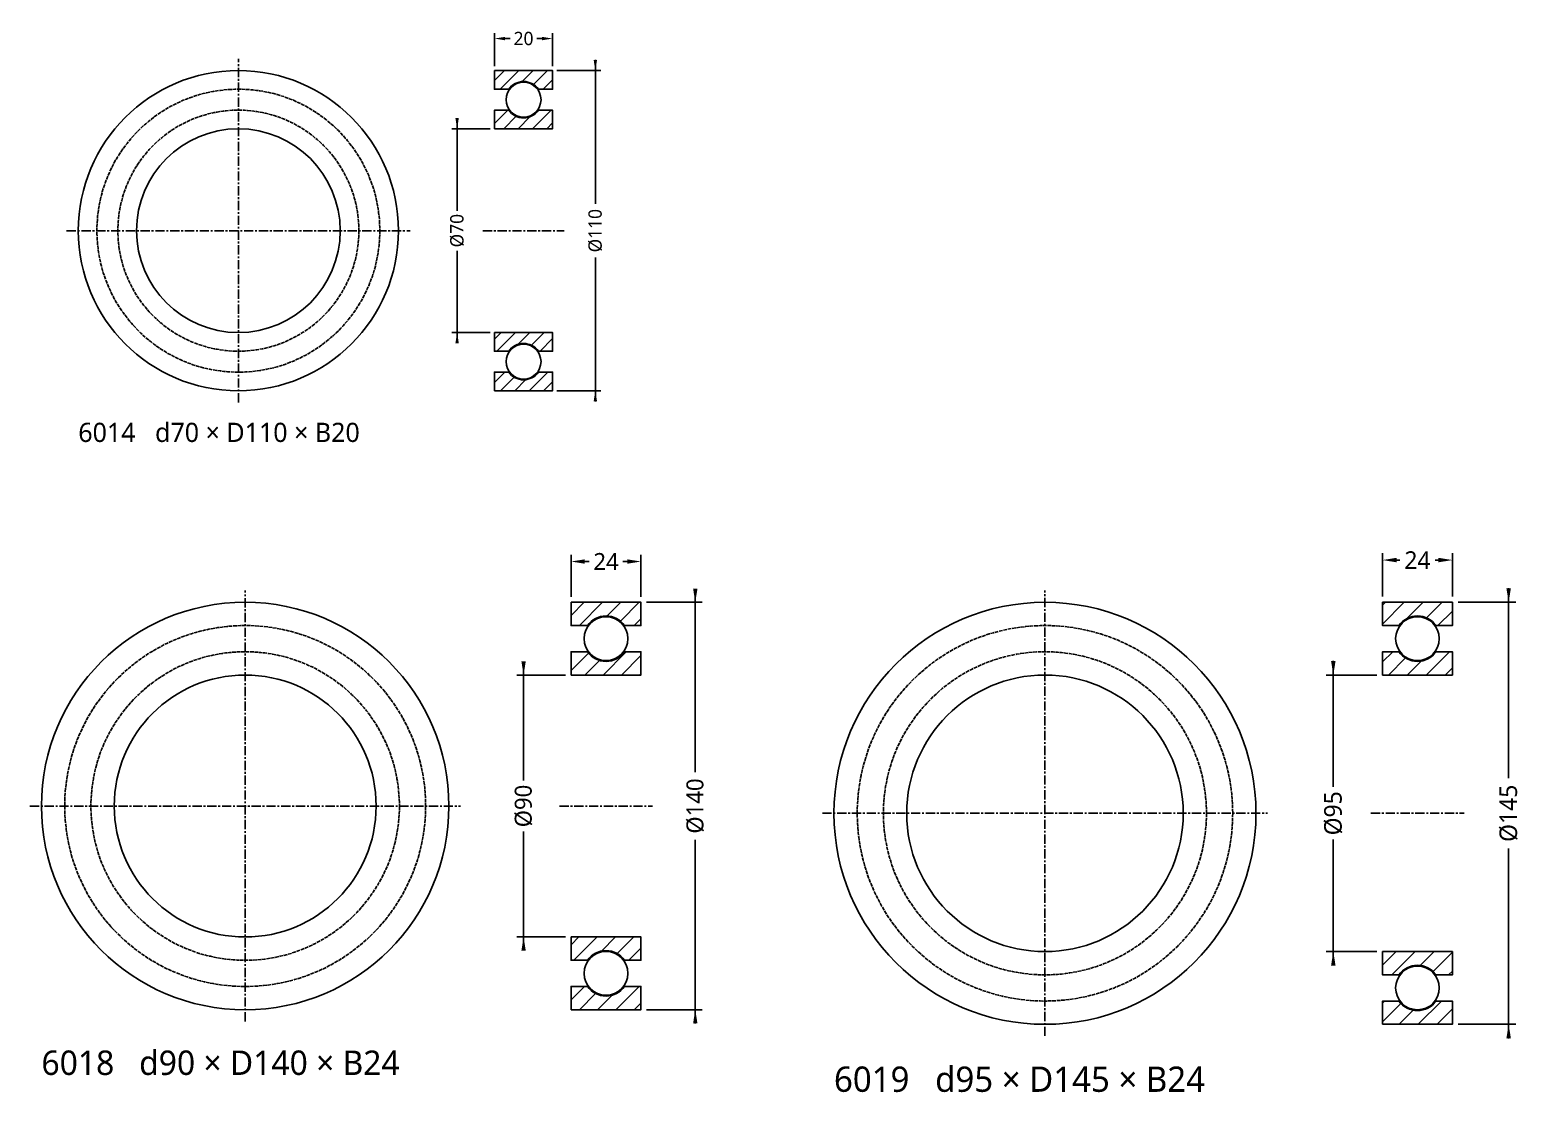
# Model space of a CAD drawing. Header units: millimetres. Extents: x -4 to 1234, y -1137 to 2.
# Drawn here: x 722 to 1234, y -582 to -217 of the extents above; entities that cross this region are included whole.
import ezdxf

# ---------------------------------------------------------------- set-up
doc = ezdxf.new("R2010")
doc.units = ezdxf.units.MM
doc.linetypes.add('CENTER', pattern=[5.08, 3.175, -0.635, 0.635, -0.635])
doc.linetypes.add('DASHED', pattern=[1.524, 1.27, -0.254])
for name, color, linetype in [('문자', 7, 'CONTINUOUS'), ('숨은선', 3, 'DASHED'), ('외형선', 7, 'CONTINUOUS'), ('중심선', 1, 'CENTER'), ('치수', 4, 'CONTINUOUS'), ('해칭', 8, 'CONTINUOUS')]:
    doc.layers.add(name, color=color, linetype=linetype)
doc.styles.add('CH_KOR', font='malgun.ttf')
doc.dimstyles.new('CH_DIM', dxfattribs={"dimtxt": 2.5, "dimasz": 2, "dimexe": 1, "dimexo": 0.8, "dimgap": 0.8, "dimtad": 1, "dimdec": 0, "dimtxsty": 'CH_KOR', "dimcen": 2.5, "dimclrd": 4, "dimclre": 4, "dimclrt": 4, "dimazin": 3, "dimtfac": 1, "dimtmove": 0, "dimatfit": 3})

# ---------------------------------------------------------------- blocks, each defined once
blk = doc.blocks.new('_CLOSEDFILLED')
at = {"color": 0, "linetype": 'BYBLOCK'}
blk.add_solid([(-1, 0.16), (0, 0), (-1, -0.16)], dxfattribs=at)
blk = doc.blocks.new('*D43')
at = {"color": 4}
for p, q in [((122.67, 58.67), (122.67, 9.17)), ((109.47, 55), (124.5, 55)), ((122.67, -9.17), (122.67, -58.67)), ((109.47, -55), (124.5, -55))]:
    blk.add_line(p, q, dxfattribs=at)
at = {"layer": 'Defpoints'}
for p in [(108, 55), (122.67, 55), (108, -55)]:
    blk.add_point(p, dxfattribs=at)
at = {"layer": '치수', "color": 4, "xscale": 3.6666666666666665, "yscale": 3.6666666666666665}
for p, rotation in [((122.67, 55), 270), ((122.67, -55), 90)]:
    blk.add_blockref('_CLOSEDFILLED', p, dxfattribs=dict(at, rotation=rotation))
at = {"layer": '치수', "color": 4, "insert": (122.67, 0), "char_height": 4.583, "attachment_point": 5, "rotation": 90, "style": 'CH_KOR'}
blk.add_mtext('Ø110', dxfattribs=at)
blk = doc.blocks.new('*D44')
at = {"color": 4}
for p, q in [((75.17, 38.67), (75.17, 6.87)), ((86.53, 35), (73.33, 35)), ((75.17, -6.88), (75.17, -38.67)), ((86.53, -35), (73.33, -35))]:
    blk.add_line(p, q, dxfattribs=at)
at = {"layer": 'Defpoints'}
for p in [(75.17, 35), (88, 35), (88, -35)]:
    blk.add_point(p, dxfattribs=at)
at = {"layer": '치수', "color": 4, "xscale": 3.6666666666666665, "yscale": 3.6666666666666665}
for p, rotation in [((75.17, 35), 270), ((75.17, -35), 90)]:
    blk.add_blockref('_CLOSEDFILLED', p, dxfattribs=dict(at, rotation=rotation))
at = {"layer": '치수', "color": 4, "insert": (75.17, 0), "char_height": 4.583, "attachment_point": 5, "rotation": 90, "style": 'CH_KOR'}
blk.add_mtext('Ø70', dxfattribs=at)
blk = doc.blocks.new('*D45')
at = {"color": 4}
for p, q in [((88, 56.47), (88, 67.83)), ((108, 56.47), (108, 67.83)), ((91.67, 66), (93.42, 66)), ((102.58, 66), (104.33, 66))]:
    blk.add_line(p, q, dxfattribs=at)
at = {"layer": 'Defpoints'}
for p in [(88, 66), (88, 55), (108, 55)]:
    blk.add_point(p, dxfattribs=at)
at = {"layer": '치수', "color": 4, "xscale": 3.6666666666666665, "yscale": 3.6666666666666665, "rotation": 180}
blk.add_blockref('_CLOSEDFILLED', (88, 66), dxfattribs=at)
at = {"layer": '치수', "color": 4, "xscale": 3.6666666666666665, "yscale": 3.6666666666666665}
blk.add_blockref('_CLOSEDFILLED', (108, 66), dxfattribs=at)
at = {"layer": '치수', "color": 4, "insert": (98, 66), "char_height": 4.583, "attachment_point": 5, "style": 'CH_KOR'}
blk.add_mtext('20', dxfattribs=at)
blk = doc.blocks.new('*D55')
at = {"color": 4}
for p, q in [((154.67, 74.67), (154.67, 11.67)), ((137.87, 70), (157, 70)), ((154.67, -11.67), (154.67, -74.67)), ((137.87, -70), (157, -70))]:
    blk.add_line(p, q, dxfattribs=at)
at = {"layer": 'Defpoints'}
for p in [(136, 70), (154.67, 70), (136, -70)]:
    blk.add_point(p, dxfattribs=at)
at = {"layer": '치수', "color": 4, "xscale": 4.666666666666667, "yscale": 4.666666666666667}
for p, rotation in [((154.67, 70), 270), ((154.67, -70), 90)]:
    blk.add_blockref('_CLOSEDFILLED', p, dxfattribs=dict(at, rotation=rotation))
at = {"layer": '치수', "color": 4, "insert": (154.67, 0), "char_height": 5.833, "attachment_point": 5, "rotation": 90, "style": 'CH_KOR'}
blk.add_mtext('Ø140', dxfattribs=at)
blk = doc.blocks.new('*D56')
at = {"color": 4}
for p, q in [((95.67, 49.67), (95.67, 8.75)), ((110.13, 45), (93.33, 45)), ((95.67, -8.75), (95.67, -49.67)), ((110.13, -45), (93.33, -45))]:
    blk.add_line(p, q, dxfattribs=at)
at = {"layer": 'Defpoints'}
for p in [(95.67, 45), (112, 45), (112, -45)]:
    blk.add_point(p, dxfattribs=at)
at = {"layer": '치수', "color": 4, "xscale": 4.666666666666667, "yscale": 4.666666666666667}
for p, rotation in [((95.67, 45), 270), ((95.67, -45), 90)]:
    blk.add_blockref('_CLOSEDFILLED', p, dxfattribs=dict(at, rotation=rotation))
at = {"layer": '치수', "color": 4, "insert": (95.67, 0), "char_height": 5.833, "attachment_point": 5, "rotation": 90, "style": 'CH_KOR'}
blk.add_mtext('Ø90', dxfattribs=at)
blk = doc.blocks.new('*D57')
at = {"color": 4}
for p, q in [((112, 71.87), (112, 86.33)), ((116.67, 84), (118.17, 84)), ((129.83, 84), (131.33, 84)), ((136, 71.87), (136, 86.33))]:
    blk.add_line(p, q, dxfattribs=at)
at = {"layer": 'Defpoints'}
for p in [(112, 84), (112, 70), (136, 70)]:
    blk.add_point(p, dxfattribs=at)
at = {"layer": '치수', "color": 4, "xscale": 4.666666666666667, "yscale": 4.666666666666667, "rotation": 180}
blk.add_blockref('_CLOSEDFILLED', (112, 84), dxfattribs=at)
at = {"layer": '치수', "color": 4, "xscale": 4.666666666666667, "yscale": 4.666666666666667}
blk.add_blockref('_CLOSEDFILLED', (136, 84), dxfattribs=at)
at = {"layer": '치수', "color": 4, "insert": (124, 84), "char_height": 5.833, "attachment_point": 5, "style": 'CH_KOR'}
blk.add_mtext('24', dxfattribs=at)
blk = doc.blocks.new('*D58')
at = {"color": 4}
for p, q in [((159.33, 77.33), (159.33, 12.08)), ((141.93, 72.5), (161.75, 72.5)), ((159.33, -12.08), (159.33, -77.33)), ((141.93, -72.5), (161.75, -72.5))]:
    blk.add_line(p, q, dxfattribs=at)
at = {"layer": 'Defpoints'}
for p in [(140, 72.5), (159.33, 72.5), (140, -72.5)]:
    blk.add_point(p, dxfattribs=at)
at = {"layer": '치수', "color": 4, "xscale": 4.833333333333333, "yscale": 4.833333333333333}
for p, rotation in [((159.33, 72.5), 270), ((159.33, -72.5), 90)]:
    blk.add_blockref('_CLOSEDFILLED', p, dxfattribs=dict(at, rotation=rotation))
at = {"layer": '치수', "color": 4, "insert": (159.33, 0), "char_height": 6.042, "attachment_point": 5, "rotation": 90, "style": 'CH_KOR'}
blk.add_mtext('Ø145', dxfattribs=at)
blk = doc.blocks.new('*D59')
at = {"color": 4}
for p, q in [((99.08, 52.33), (99.08, 9.06)), ((114.07, 47.5), (96.67, 47.5)), ((99.08, -9.06), (99.08, -52.33)), ((114.07, -47.5), (96.67, -47.5))]:
    blk.add_line(p, q, dxfattribs=at)
at = {"layer": 'Defpoints'}
for p in [(99.08, 47.5), (116, 47.5), (116, -47.5)]:
    blk.add_point(p, dxfattribs=at)
at = {"layer": '치수', "color": 4, "xscale": 4.833333333333333, "yscale": 4.833333333333333}
for p, rotation in [((99.08, 47.5), 270), ((99.08, -47.5), 90)]:
    blk.add_blockref('_CLOSEDFILLED', p, dxfattribs=dict(at, rotation=rotation))
at = {"layer": '치수', "color": 4, "insert": (99.08, 0), "char_height": 6.042, "attachment_point": 5, "rotation": 90, "style": 'CH_KOR'}
blk.add_mtext('Ø95', dxfattribs=at)
blk = doc.blocks.new('*D60')
at = {"color": 4}
for p, q in [((116, 74.43), (116, 89.42)), ((140, 74.43), (140, 89.42)), ((120.83, 87), (121.96, 87)), ((134.04, 87), (135.17, 87))]:
    blk.add_line(p, q, dxfattribs=at)
at = {"layer": 'Defpoints'}
for p in [(116, 87), (116, 72.5), (140, 72.5)]:
    blk.add_point(p, dxfattribs=at)
at = {"layer": '치수', "color": 4, "xscale": 4.833333333333333, "yscale": 4.833333333333333, "rotation": 180}
blk.add_blockref('_CLOSEDFILLED', (116, 87), dxfattribs=at)
at = {"layer": '치수', "color": 4, "xscale": 4.833333333333333, "yscale": 4.833333333333333}
blk.add_blockref('_CLOSEDFILLED', (140, 87), dxfattribs=at)
at = {"layer": '치수', "color": 4, "insert": (128, 87), "char_height": 6.042, "attachment_point": 5, "style": 'CH_KOR'}
blk.add_mtext('24', dxfattribs=at)
blk = doc.blocks.new('BRG_6014')
at = {"layer": '해칭'}
h = blk.add_hatch(dxfattribs=at)
h.set_pattern_fill('ANSI31', scale=1.1)
h.paths.add_polyline_path([(88, 55), (108, 55), (108, 48.6), (103.1, 48.6, 0.51797), (92.9, 48.6), (88, 48.6)])
h = blk.add_hatch(dxfattribs=at)
h.set_pattern_fill('ANSI31', scale=1.1)
h.paths.add_polyline_path([(88, 35), (108, 35), (108, 41.4), (103.1, 41.4, -0.51797), (92.9, 41.4), (88, 41.4)])
h = blk.add_hatch(dxfattribs=at)
h.set_pattern_fill('ANSI31', scale=1.1)
h.paths.add_polyline_path([(88, -35), (108, -35), (108, -41.4), (103.1, -41.4, 0.51797), (92.9, -41.4), (88, -41.4)])
h = blk.add_hatch(dxfattribs=at)
h.set_pattern_fill('ANSI31', scale=1.1)
h.paths.add_polyline_path([(88, -55), (108, -55), (108, -48.6), (103.1, -48.6, -0.51797), (92.9, -48.6), (88, -48.6)])
at = {"layer": '숨은선'}
for radius in [48.6, 41.4]:
    blk.add_circle((0, 0), radius, dxfattribs=at)
at = {"layer": '외형선'}
for points in [[(88, 55), (108, 55), (108, 48.6), (103.1, 48.6, 0.51797), (92.9, 48.6), (88, 48.6)], [(88, 35), (108, 35), (108, 41.4), (103.1, 41.4, -0.51797), (92.9, 41.4), (88, 41.4)], [(88, -35), (108, -35), (108, -41.4), (103.1, -41.4, 0.51797), (92.9, -41.4), (88, -41.4)], [(88, -55), (108, -55), (108, -48.6), (103.1, -48.6, -0.51797), (92.9, -48.6), (88, -48.6)]]:
    blk.add_lwpolyline(points, format="xyb", close=True, dxfattribs=at)
for centre, radius in [((0, 0), 55), ((98, 45), 6), ((0, 0), 35), ((98, -45), 6)]:
    blk.add_circle(centre, radius, dxfattribs=at)
at = {"layer": '중심선'}
for p, q in [((0, -59), (0, 59)), ((-59, 0), (59, 0)), ((84, 0), (112, 0))]:
    blk.add_line(p, q, dxfattribs=at)
at = {"layer": '문자', "style": 'CH_KOR'}
blk.add_text('6014   d70 × D110 × B20', height=6.6, dxfattribs=at).set_placement((-55, -72.6))
at = {"layer": '치수'}
dim = blk.add_linear_dim(base=(88, 66), p1=(88, 55), p2=(108, 55), dimstyle='CH_DIM', override={"dimscale": 1.833333}, dxfattribs=at)
dim.commit()
dim.dimension.update_dxf_attribs({"geometry": '*D45', "text_midpoint": (98, 66)})
for base, p1, p2, text, picture, middle in [((122.67, 55), (108, 55), (108, -55), 'Ø110', '*D43', (122.67, 0)), ((75.17, 35), (88, 35), (88, -35), 'Ø70', '*D44', (75.17, 0))]:
    dim = blk.add_linear_dim(base=base, p1=p1, p2=p2, angle=90, text=text, dimstyle='CH_DIM', override={"dimscale": 1.833333}, dxfattribs=at)
    dim.commit()
    dim.dimension.update_dxf_attribs({"geometry": picture, "text_midpoint": middle})
blk = doc.blocks.new('BRG_6018')
at = {"layer": '해칭'}
h = blk.add_hatch(dxfattribs=at)
h.set_pattern_fill('ANSI31', scale=1.4)
h.paths.add_polyline_path([(112, 70), (136, 70), (136, 62), (130.37, 62, 0.51797), (117.63, 62), (112, 62)])
h = blk.add_hatch(dxfattribs=at)
h.set_pattern_fill('ANSI31', scale=1.4)
h.paths.add_polyline_path([(112, 45), (136, 45), (136, 53), (130.37, 53, -0.51797), (117.63, 53), (112, 53)])
h = blk.add_hatch(dxfattribs=at)
h.set_pattern_fill('ANSI31', scale=1.4)
h.paths.add_polyline_path([(112, -45), (136, -45), (136, -53), (130.37, -53, 0.51797), (117.63, -53), (112, -53)])
h = blk.add_hatch(dxfattribs=at)
h.set_pattern_fill('ANSI31', scale=1.4)
h.paths.add_polyline_path([(112, -70), (136, -70), (136, -62), (130.37, -62, -0.51797), (117.63, -62), (112, -62)])
at = {"layer": '숨은선'}
for radius in [62, 53]:
    blk.add_circle((0, 0), radius, dxfattribs=at)
at = {"layer": '외형선'}
for points in [[(112, 70), (136, 70), (136, 62), (130.37, 62, 0.51797), (117.63, 62), (112, 62)], [(112, 45), (136, 45), (136, 53), (130.37, 53, -0.51797), (117.63, 53), (112, 53)], [(112, -45), (136, -45), (136, -53), (130.37, -53, 0.51797), (117.63, -53), (112, -53)], [(112, -70), (136, -70), (136, -62), (130.37, -62, -0.51797), (117.63, -62), (112, -62)]]:
    blk.add_lwpolyline(points, format="xyb", close=True, dxfattribs=at)
for centre, radius in [((0, 0), 70), ((124, 57.5), 7.5), ((0, 0), 45), ((124, -57.5), 7.5)]:
    blk.add_circle(centre, radius, dxfattribs=at)
at = {"layer": '중심선'}
for p, q in [((0, -74), (0, 74)), ((-74, 0), (74, 0)), ((108, 0), (140, 0))]:
    blk.add_line(p, q, dxfattribs=at)
at = {"layer": '문자', "style": 'CH_KOR'}
blk.add_text('6018   d90 × D140 × B24', height=8.4, dxfattribs=at).set_placement((-70, -92.4))
at = {"layer": '치수'}
dim = blk.add_linear_dim(base=(112, 84), p1=(112, 70), p2=(136, 70), dimstyle='CH_DIM', override={"dimscale": 2.333333}, dxfattribs=at)
dim.commit()
dim.dimension.update_dxf_attribs({"geometry": '*D57', "text_midpoint": (124, 84)})
for base, p1, p2, text, picture, middle in [((154.67, 70), (136, 70), (136, -70), 'Ø140', '*D55', (154.67, 0)), ((95.67, 45), (112, 45), (112, -45), 'Ø90', '*D56', (95.67, 0))]:
    dim = blk.add_linear_dim(base=base, p1=p1, p2=p2, angle=90, text=text, dimstyle='CH_DIM', override={"dimscale": 2.333333}, dxfattribs=at)
    dim.commit()
    dim.dimension.update_dxf_attribs({"geometry": picture, "text_midpoint": middle})
blk = doc.blocks.new('BRG_6019')
at = {"layer": '해칭'}
h = blk.add_hatch(dxfattribs=at)
h.set_pattern_fill('ANSI31', scale=1.45)
h.paths.add_polyline_path([(116, 72.5), (140, 72.5), (140, 64.5), (134.37, 64.5, 0.51797), (121.63, 64.5), (116, 64.5)])
h = blk.add_hatch(dxfattribs=at)
h.set_pattern_fill('ANSI31', scale=1.45)
h.paths.add_polyline_path([(116, 47.5), (140, 47.5), (140, 55.5), (134.37, 55.5, -0.51797), (121.63, 55.5), (116, 55.5)])
h = blk.add_hatch(dxfattribs=at)
h.set_pattern_fill('ANSI31', scale=1.45)
h.paths.add_polyline_path([(116, -47.5), (140, -47.5), (140, -55.5), (134.37, -55.5, 0.51797), (121.63, -55.5), (116, -55.5)])
h = blk.add_hatch(dxfattribs=at)
h.set_pattern_fill('ANSI31', scale=1.45)
h.paths.add_polyline_path([(116, -72.5), (140, -72.5), (140, -64.5), (134.37, -64.5, -0.51797), (121.63, -64.5), (116, -64.5)])
at = {"layer": '숨은선'}
for radius in [64.5, 55.5]:
    blk.add_circle((0, 0), radius, dxfattribs=at)
at = {"layer": '외형선'}
for points in [[(116, 72.5), (140, 72.5), (140, 64.5), (134.37, 64.5, 0.51797), (121.63, 64.5), (116, 64.5)], [(116, 47.5), (140, 47.5), (140, 55.5), (134.37, 55.5, -0.51797), (121.63, 55.5), (116, 55.5)], [(116, -47.5), (140, -47.5), (140, -55.5), (134.37, -55.5, 0.51797), (121.63, -55.5), (116, -55.5)], [(116, -72.5), (140, -72.5), (140, -64.5), (134.37, -64.5, -0.51797), (121.63, -64.5), (116, -64.5)]]:
    blk.add_lwpolyline(points, format="xyb", close=True, dxfattribs=at)
for centre, radius in [((0, 0), 72.5), ((128, 60), 7.5), ((0, 0), 47.5), ((128, -60), 7.5)]:
    blk.add_circle(centre, radius, dxfattribs=at)
at = {"layer": '중심선'}
for p, q in [((0, -76.5), (0, 76.5)), ((-76.5, 0), (76.5, 0)), ((112, 0), (144, 0))]:
    blk.add_line(p, q, dxfattribs=at)
at = {"layer": '문자', "style": 'CH_KOR'}
blk.add_text('6019   d95 × D145 × B24', height=8.7, dxfattribs=at).set_placement((-72.5, -95.7))
at = {"layer": '치수'}
dim = blk.add_linear_dim(base=(116, 87), p1=(116, 72.5), p2=(140, 72.5), dimstyle='CH_DIM', override={"dimscale": 2.416667}, dxfattribs=at)
dim.commit()
dim.dimension.update_dxf_attribs({"geometry": '*D60', "text_midpoint": (128, 87)})
for base, p1, p2, text, picture, middle in [((159.33, 72.5), (140, 72.5), (140, -72.5), 'Ø145', '*D58', (159.33, 0)), ((99.08, 47.5), (116, 47.5), (116, -47.5), 'Ø95', '*D59', (99.08, 0))]:
    dim = blk.add_linear_dim(base=base, p1=p1, p2=p2, angle=90, text=text, dimstyle='CH_DIM', override={"dimscale": 2.416667}, dxfattribs=at)
    dim.commit()
    dim.dimension.update_dxf_attribs({"geometry": picture, "text_midpoint": middle})

msp = doc.modelspace()

# ---------------------------------------------------------------- block references
for name, p in [('BRG_6014', (793.33, -286.5)), ('BRG_6018', (795.67, -484.17)), ('BRG_6019', (1070.5, -486.67))]:
    msp.add_blockref(name, p)

doc.saveas('drawing.dxf')
